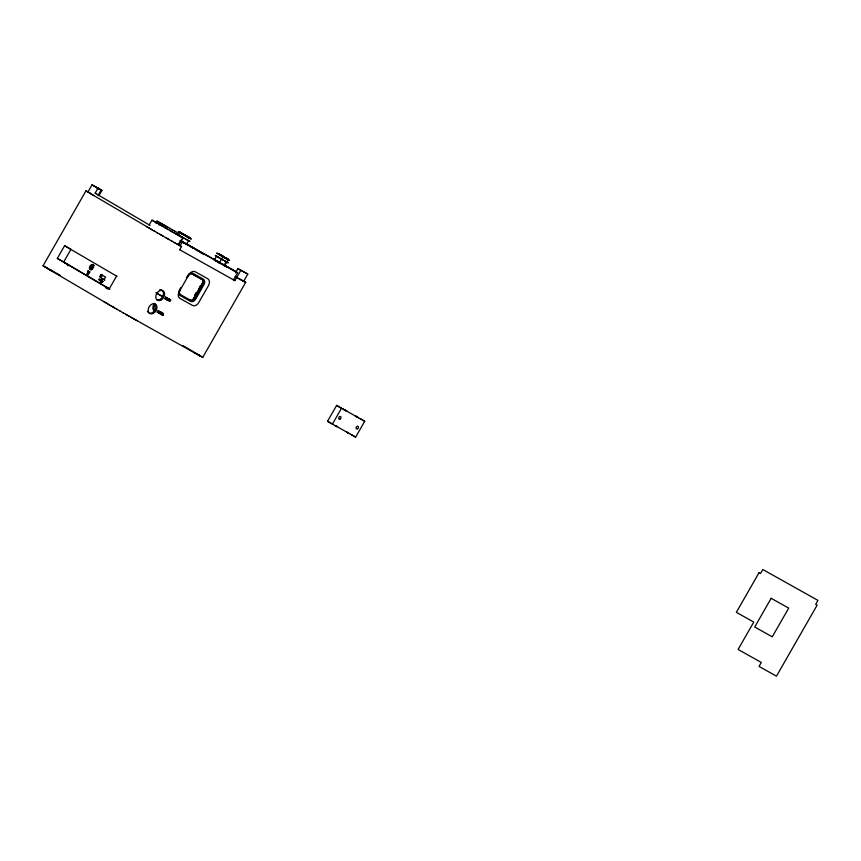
<?xml version="1.0" encoding="UTF-8"?>
<svg xmlns="http://www.w3.org/2000/svg" width="861" height="861" viewBox="0 0 861 861"><rect width="100%" height="100%" fill="white"/><g stroke="black" fill="none" stroke-linecap="round" stroke-linejoin="round"><path stroke-width="1.29" d="M162.051 313.49L162.051 314.2L161.728 313.716M167.142 298.606L167.142 299.305L166.55 298.67L166.184 299.402L166.948 297.884M169.122 300.231L168.508 299.757L169.014 300.058M162.837 314.394L163.106 315.481L162.815 314.287M165.441 298.014L166.259 299.391M170.134 299.8L169.273 299.617L170.575 300.048M160.264 311.886C159.091 315.148 161.567 311.843 159.629 313.576M101.329 279.599C99.144 279.965 101.404 279.072 102.061 280.116M170.855 300.08C167.938 297.658 168.917 300.241 166.657 299.725M162.568 314.243L163.472 314.287L163.041 313.555M165.969 298.369L166.517 297.755L165.549 297.099M158.381 312.651L158.811 311.316L158.123 310.692M159.909 312.102L158.564 312.909L159.436 311.445L163.278 313.576M163.03 314.34L163.353 313.759L162.503 313.576M165.742 298.186L166.334 297.777L165.613 297.206M89.942 271.968L89.264 273.012M165.409 298.971L166.076 297.54M162.686 313.361L162.051 314.523M161.007 314.254L162.126 314.426L160.985 314.297L161.922 312.887L160.437 314.028L160.437 312.747M160.706 312.909L160.437 314.028M159.877 313.2C160.77 310.53 160.383 313.49 160.146 313.361M160.749 312.747L160.792 312.188L161.943 312.941M160.899 312.295L160.684 313.662L161.082 312.435M161.265 312.565L160.135 313.856M99.575 279.556C98.671 277.608 98.993 281.386 99.467 279.75C98.358 278.329 103.062 280.987 102.567 281.299M167.249 300.015L168.465 298.713M166.528 299.553L166.765 297.895M161.438 314.437L162.126 313.038L159.995 311.725M88.489 274.691L87.757 273.981L88.672 271.624L88.974 272.506M167.798 298.369L166.668 297.723M51.208 270.698L43.05 265.812L85.982 190.841L88.123 191.938M90.502 193.585L87.962 191.981L92.052 184.835L101.964 190.346L98.94 195.63M116.483 276.23L109.207 288.919L57.31 258.429L64.586 245.729L70.968 249.313L63.703 262.002L109.831 289.102M150.094 225.41L95.162 193.155L97.885 188.398L92.052 184.835M98.057 195.469L101.081 190.184L96.486 187.407L101.964 190.346M92.278 264.37L89.813 268.675L90.889 269.31L93.354 265.005M88.037 274.142L87.521 273.852L88.457 272.216M99.994 276.392L101.092 274.476L102.255 275.122L101.275 277.942L99.994 276.392L101.157 277.048M99.467 279.75L101.835 281.838L101.48 282.451C100.952 282.354 99.628 280.729 100.812 280.535L100.845 281.364M101.189 282.29L101.415 281.579M102.922 281.633L102.007 281.601L102.922 281.633L102.717 281.041M102.298 281.762L100.522 280.374L100.554 281.203M149.222 224.925L151.956 220.158L158.661 223.989M155.884 223.139L157.057 221.094L168.003 227.358M158.811 224.958L160.028 222.838L157.057 221.094M179.658 235.602L178.27 234.762L179.863 231.986L185.395 235.742M179.96 241.693L178.259 244.675L181.499 246.58L179.68 249.755M184.189 234.935L190.173 237.894L181.413 233.406L183.285 234.536M178.701 244.976L182.79 237.83L178.044 235.085M182.876 234.332L184.835 234.902L179.863 231.986M184.975 235.376L190.173 237.894M180.153 245.783L182.424 241.823L180.53 240.703M186.46 244.373L188.581 240.671M165.796 297.303L165.086 298.778M157.714 311.521C160.275 310.455 155.572 314.179 158.187 310.799M166.679 298.078L166.474 299.499M168.627 298.821L168.078 300.123M168.056 300.457L169.197 300.65L165.742 299.122M168.218 300.263L168.896 298.982M161.104 312.791L161.653 312.726M170.263 299.876L169.789 301.425L168.896 300.467M170.424 299.962L169.746 301.404M161.567 314.62C163.138 314.469 163.353 313.07 162.212 314.975M162.202 314.609L162.869 313.35M179.475 289.909L180.735 287.714M186.396 277.823L187.655 275.628M216.617 256.223L214.346 260.183L214.938 260.56M223.731 257.202L218.199 253.446L220.394 255.286M194.909 294.839L196.222 292.546M194.801 295.678L196.728 292.32M198.482 289.264L200.452 285.809M225.862 258.3L228.283 259.742L218.985 253.877M191.96 301.468L203.476 281.353M192.756 300.424L203.713 281.299M200.624 287.843L201.926 285.572M224.57 265.726L228.509 259.355L218.199 253.952M223.871 265.651L225.571 262.68M235.451 272.819L237.873 268.578L247.785 274.089L243.695 281.235L240.391 279.481M223.117 264.295L237.582 272.689L233.492 279.825L234.849 280.621L236.657 277.446L235.311 276.661M247.785 274.089L240.854 270.332L236.764 277.468L240.251 279.459M193.553 352.278L202.744 357.337L245.676 282.365L242.92 280.621M327.535 421.287L336.629 405.423L364.72 421.277L355.625 437.14L327.535 421.287L332.4 424.15L341.494 408.275L336.629 405.423M88.199 274.53L86.864 273.755L87.521 273.852M88.123 271.15L87.391 272.227L88.328 271.161M161.782 313.641L162.352 313.673M160.684 313.662L161.524 312.672M101.727 279.825L102.05 279.513M87.983 271.161L88.586 270.828M88.296 270.666L88.134 272.313M88.511 271.118L88.36 272.27M88.575 271.645L88.812 271.484M159.156 311.284L158.295 312.747M169.219 300.005L168.552 299.682M158.069 311.542L158.79 311.445M100.328 279.847L101.458 279.405M89.049 272.862L89.652 271.807M159.177 311.381L157.961 311.693M100.016 279.696L101.846 279.631M102.007 281.601L102.427 280.88M167.691 300.317L168.96 299.09M165.958 299.241L165.678 298.24M168.315 298.713L168.121 299.187M245.676 282.365L238.723 278.566M43.05 265.812L46.666 267.706M226.917 262.131L226.142 261.712M213.969 259.602L215.293 260.442M224.011 265.414L225.582 266.275L224.893 265.845M88.909 192.444L89.921 192.982M217.596 253.575L216.606 253.048L221.621 255.997M188.355 240.563L185.847 239.164M216.229 255.954L215.239 255.437L219.028 257.665M214.475 259.376L213.571 258.903L217.252 261.217M180.552 241.123L184.093 243.093M355.033 415.755C353.742 415.153 359.801 418.392 358.467 417.757M346.682 432.05L348.64 433.201M195.479 353.344L200.365 355.97L196.405 353.516M188.301 237.399L191.314 239.078L186.299 236.129M218.759 254.253L219.62 254.727M226.647 258.86L229.661 260.539L224.646 257.59M178.98 235.107L176.903 233.977L180.692 236.215M225.281 261.238L228.294 262.917L227.541 262.433M224.678 265.801L220.803 263.606M67.449 265.339L68.008 265.651L67.545 265.349M105.376 287.628L106.161 288.069M52.295 270.892L45.429 267.168L49.389 269.622M184.426 234.536L185.621 235.344M222.762 255.997L223.957 256.804M181.359 233.353L183.253 234.407M184.609 235.301L189.947 238.293L188.57 237.453M228.283 259.742L221.212 255.782M97.885 188.398L101.081 190.184M184.028 238.12L181.51 236.71M222.364 259.581L219.856 258.16M235.688 271.581L180.035 240.391L237.582 272.689M95.162 193.155L96.034 193.65M225.216 266.092L227.541 267.394L225.27 266.071M180.971 241.65L181.757 242.092M181.499 246.58L176.483 243.728M236.657 277.446L238.11 278.264M179.508 249.615L234.849 280.621M200.344 286.778L199.709 286.401M57.31 258.429L63.703 262.002M50.616 269.913L60.41 275.434M135.489 319.775L195.178 353.225M160.028 222.838L163.741 224.925M182.79 237.83L176.107 233.988M216.498 261.141L215.487 260.582L220.976 263.724M137.114 320.733L130.937 317.214M181.273 233.277L186.256 236.269M218.683 254.178L220.707 255.351M187.214 236.786L189.248 237.948M225.55 258.246L227.584 259.409M224.183 260.625L226.217 261.787M174.062 242.361L177.635 244.416M134.703 319.377L125.695 314.243M174.019 232.814L178.152 235.214M171.457 240.886L174.987 242.92M355.453 415.992L356.529 416.606M358.036 417.52L356.96 416.907M346.918 432.19L347.543 432.534M348.393 433.061L347.779 432.717M220.072 254.964L221.977 256.061M181.725 233.503L183.328 234.407M224.29 257.525L226.195 258.623M185.944 236.065L187.849 237.173M164.3 225.184L170.263 228.639M222.924 259.904L224.829 261.012M184.588 238.454L189.958 241.457L188.215 240.391M175.547 233.74L169.585 230.285M216.714 260.635L219.695 262.325M182.467 242.156L189.205 245.945M172.146 241.306L165.904 237.733M129.215 316.278L122.929 312.661M172.813 232.19L164.311 227.315M169.165 239.616L159.888 234.3M221.664 255.868L228.509 259.355M222.891 256.75L224.592 257.719M169.843 228.337L172.695 229.973M223.236 260.097L218.296 257.267M184.889 238.648L183.199 237.679L181.122 241.392L182.876 242.425M120.045 311.047L123.155 312.834M172.544 229.941L175.536 231.598M167.303 228.972L161.534 225.722M185.922 243.502L195.748 249.184M217.908 261.959L219.458 262.842M163.052 236.097L156.853 232.556M345.239 410.288C351.622 414.023 338.653 406.5 345.024 410.223M107.173 288.661L107.733 288.973M336.113 426.141C339.761 428.283 332.335 423.978 335.984 426.109M116.956 309.271L120.131 311.069M174.815 231.243L177.388 232.664M117.344 309.465L111.015 305.849M186.708 236.344L188.258 237.249M179.96 235.806L181.919 236.915M158.865 224.172L162.804 226.389M218.134 262.078L217.37 261.992L219.307 263.111L223.171 256.363L218.199 253.446M153.947 230.877L157.434 232.868M114.621 307.894L108.271 304.256M160.673 225.162L151.956 220.158M151.202 229.284L154.765 231.329M182.058 233.826L178.259 231.598L180.24 232.761M215.874 260.765L216.907 261.367M148.673 227.821L152.257 229.865M105.742 302.781L109.53 304.945M146.413 226.486L149.943 228.52M103.481 301.458L107.259 303.621M237.873 268.578L240.854 270.332M231.878 269.428L234.031 270.698M189.764 246.224L193.488 248.442M195.512 249.604L199.246 251.821M200.118 252.316L203.842 254.533M92.353 194.726L147.866 227.304M167.97 298.552L169.165 299.241L168.487 300.64M167.314 298.53L167.97 298.928M166.593 298.584L167.335 298.864M166.55 298.67L167.163 299.133M155.895 292.622L162.794 296.679M156.422 293.074L163.321 297.131M166.937 299.38L167.486 299.553M164.709 298.573L166.076 299.402M359.855 418.424L364.72 421.277M64.586 245.729L117.107 276.413M101.092 274.476L105.688 277.167L103.761 279.427L104.913 280.083L100.113 277.285M161.513 313.479L162.245 313.759M161.459 313.565L162.083 313.974M161.76 314.663L163.106 315.481M157.014 312.005L157.735 312.478M101.124 281.418L101.835 281.838M100.769 282.042L101.48 282.451M350.761 434.288L355.625 437.14M183.102 345.702L188.322 348.716M188.839 349.071L202.744 357.337M49.421 269.687L105.171 302.394M90.383 193.564L93.806 195.533M217.994 257.062L216.746 256.309M91.998 194.478L85.982 190.841M215.089 260.302L214.486 259.925M243.157 280.837L243.695 281.235M154.388 310.95L153.667 310.347A5.489 3.767 -60.8 0 1 153.828 304.363M159.651 289.759A5.489 3.993 -59.6 0 1 163.213 295.398A5.489 3.993 -59.6 0 1 156.454 299.639M154.162 303.341A5.489 3.993 -59.6 0 1 155.045 309.992A5.489 3.993 -59.6 0 1 148.845 312.93M148.017 312.285A5.489 3.993 -59.6 0 1 147.435 311.359M187.978 275.122A4.574 3.326 -59.6 0 1 188.753 274.239M189.183 273.863A4.574 3.326 -59.6 0 1 192.832 273.292L203.282 279.136A4.574 3.326 -59.6 0 1 203.917 284.733L195.738 299.004A4.574 3.326 -59.6 0 1 190.561 301.35L180.11 295.506A4.574 3.326 -59.6 0 1 179.206 290.437M180.562 294.71A3.659 2.658 -59.6 0 1 180.057 290.232M188.236 275.95A3.659 2.658 -59.6 0 1 192.38 274.078L202.83 279.933A3.659 2.658 -59.6 0 1 203.336 284.41L195.156 298.681A3.659 2.658 -59.6 0 1 191.013 300.554L179.486 294.075A3.659 2.658 -59.6 0 1 178.733 293.332M202.26 283.775A3.659 2.658 -59.6 0 0 201.754 279.298L191.293 273.443A3.659 2.658 -59.6 0 0 190.981 273.303M194.08 298.046A3.659 2.658 -59.6 0 1 189.937 299.919M154.829 310.993A5.489 3.767 -60.8 0 1 154.991 305.009M91.105 269.999A2.744 1.883 -60.8 0 1 91.255 266.501A2.744 1.883 -60.8 0 1 94.247 265.543M158.65 312.586C159.737 314.136 159.952 309.712 158.65 312.586M189.011 274.562L179.196 291.696A5.489 3.993 -59.6 0 0 179.96 298.412L192.498 305.429A5.489 3.993 -59.6 0 0 198.708 302.62L208.523 285.486A5.489 3.993 -59.6 0 0 207.759 278.77L195.221 271.753A5.489 3.993 -59.6 0 0 189.011 274.562M759.068 572.662L736.349 612.332L753.773 622.083L738.092 649.452L761.318 662.443L759.047 666.414L776.471 676.165L817.132 605.165L815.679 604.347L817.95 600.386L762.792 569.508L760.521 573.48L759.068 572.662M771.165 598.298L754.72 627.012L772.263 636.828L788.708 608.114L771.165 598.298M64.521 262.573L68.557 264.897L64.521 262.573M105.612 286.713L109.401 288.887L105.612 286.713M160.813 300.188A5.489 3.993 -59.6 0 0 163.676 291.33A5.489 3.993 -59.6 0 0 156.099 294.925A5.489 3.993 -59.6 0 0 160.813 300.188M153.204 313.469A5.489 3.993 -59.6 0 0 156.067 304.622A5.489 3.993 -59.6 0 0 148.479 308.216A5.489 3.993 -59.6 0 0 153.204 313.469M91.955 269.342A2.744 1.883 -60.8 0 0 93.085 264.897A2.744 1.883 -60.8 0 0 89.501 267.136A2.744 1.883 -60.8 0 0 91.955 269.342M357.616 428.746A1.464 1.065 -59.6 0 0 358.079 426.367A1.464 1.065 -59.6 0 0 356.12 427.648A1.464 1.065 -59.6 0 0 357.616 428.746M340.224 418.973A1.464 1.065 -59.6 0 0 340.633 416.606A1.464 1.065 -59.6 0 0 338.696 417.94A1.464 1.065 -59.6 0 0 340.224 418.973"/></g></svg>
